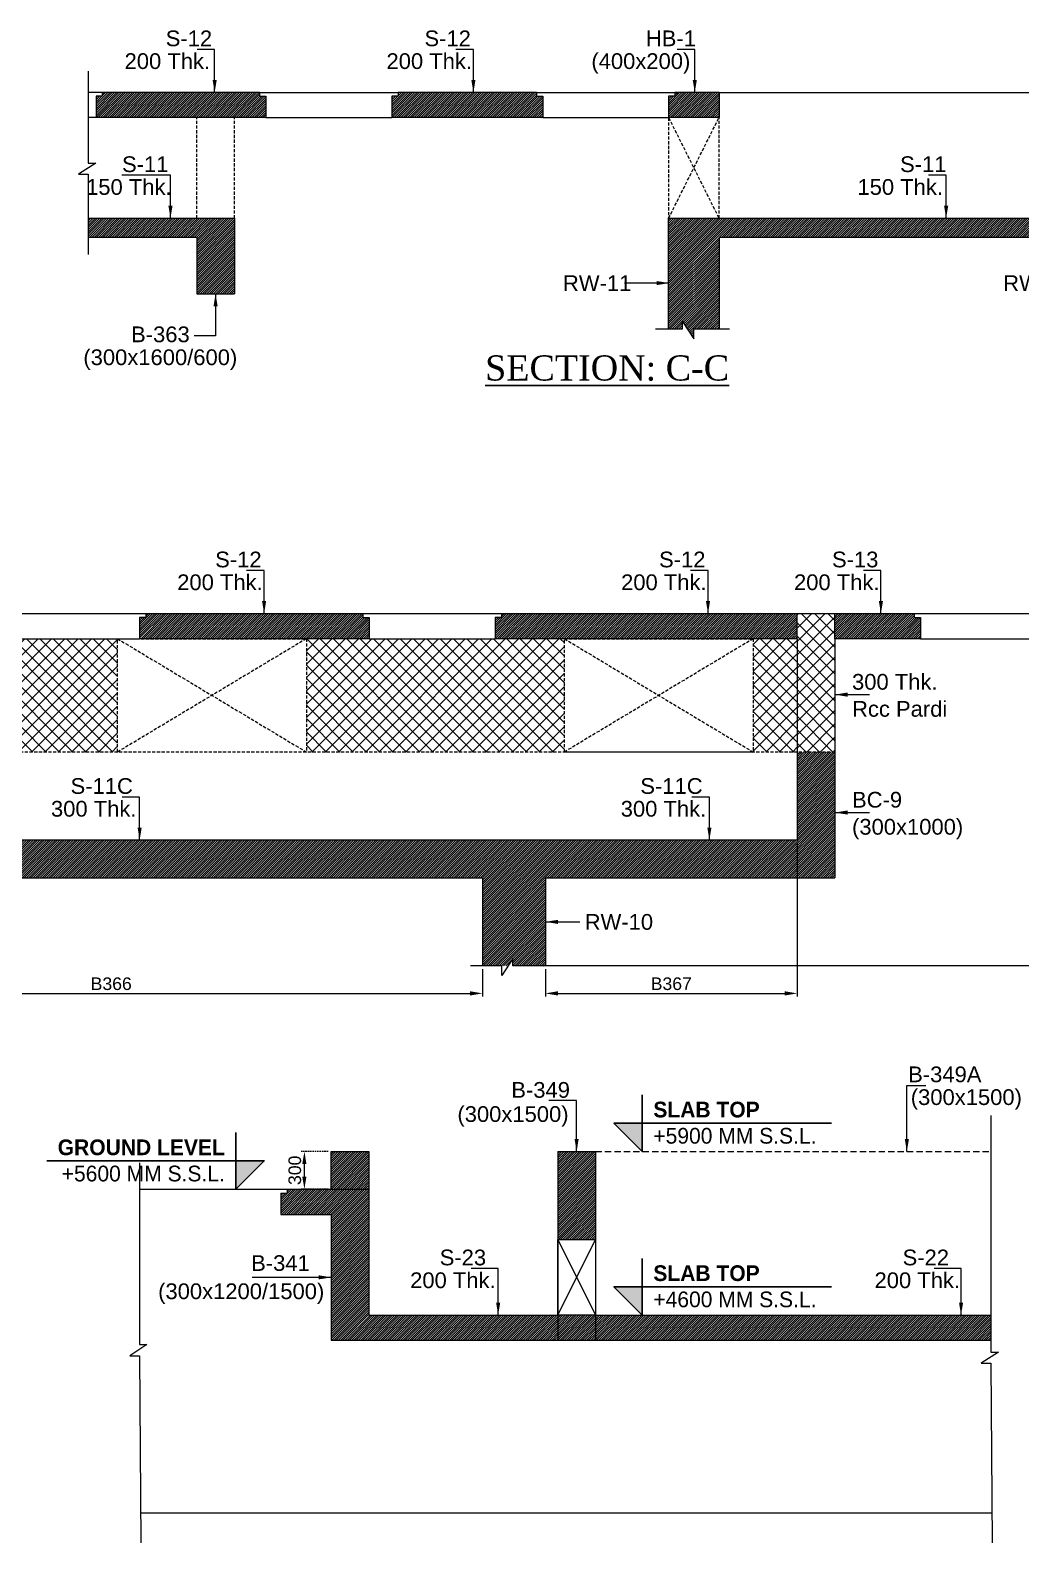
# Model space of a CAD drawing. Header units: millimetres. Extents: x -954 to 225541, y -300291 to -180647.
# Drawn here: x 164964 to 172834, y -223411 to -211393 of the extents above; entities that cross this region are included whole.
import ezdxf

# ---------------------------------------------------------------- set-up
doc = ezdxf.new("R2010")
doc.units = ezdxf.units.MM
doc.header["$LTSCALE"] = 100
doc.header["$MEASUREMENT"] = 0
doc.header["$PDMODE"] = 3
for name, pattern in [('01_ALL FLOOR PLANS_190205$0$HIDDEN2', [0.1875, 0.125, -0.0625]), ('DASHED', [0.75, 0.5, -0.25]), ('HIDDEN', [0.375, 0.25, -0.125])]:
    doc.linetypes.add(name, pattern=pattern)
for name, color, linetype, lineweight in [('CONCRETE', 7, 'Continuous', 20), ('DIM', 8, 'Continuous', 13), ('HATCH', 251, 'Continuous', 9), ('MAIN TEXT', 6, 'Continuous', 25), ('S- LEVEL', 1, 'Continuous', 25), ('SHADE', 252, 'Continuous', 13), ('TEXT', 255, 'Continuous', 25)]:
    doc.layers.add(name, color=color, linetype=linetype, lineweight=lineweight)
doc.styles.add('03_ALL SECTIONS.$0$STD-125', font='', dxfattribs={"height": 250})
doc.styles.add('ARIAL', font='arial.ttf')
doc.styles.add('TIMES NEW ROMAN', font='times.ttf', dxfattribs={"width": 0.8, "height": 12})
doc.styles.get('03_ALL SECTIONS.$0$STD-125').set_extended_font_data('Century Gothic')
doc.dimstyles.new('50', dxfattribs={"dimscale": 50, "dimtxt": 2, "dimasz": 2, "dimexe": 0.5, "dimexo": 0.5, "dimgap": 0.5, "dimtad": 1, "dimdec": 0, "dimzin": 3, "dimdsep": 46, "dimtxsty": 'ARIAL', "dimcen": 0, "dimdle": 1, "dimclrd": 256, "dimclre": 256, "dimclrt": 7, "dimadec": 0, "dimazin": 0, "dimtfac": 1, "dimtdec": 0, "dimtmove": 0, "dimatfit": 3, "dimfxl": 0, "dimtolj": 1, "dimtzin": 0, "dimlwd": -1, "dimlwe": -1, "dimarcsym": 0})
pattern_1 = [(45, (82194.751, -35437.02), (-8.8388348, 8.8388348), [])]
pattern_2 = [(45, (74762.006, -39749.587), (-8.8388348, 8.8388348), [])]
pattern_3 = [(45, (82194.75, -40152.02), (-53.03301, 53.03301), []), (135, (82194.75, -40152.02), (-53.03301, -53.03301), [])]
pattern_4 = [(45, (76397.751, -36215.02), (-8.8388348, 8.8388348), [])]

# ---------------------------------------------------------------- blocks, each defined once
blk = doc.blocks.new('*D36')
at = {"layer": 'Defpoints', "color": 0, "transparency": 16777216}
for p in [(162657, -218828), (168557, -218828), (168557, -219046)]:
    blk.add_point(p, dxfattribs=at)
at = {"layer": 'DIM', "transparency": 16777216}
for p, q in [((162657, -218853), (162657, -219071)), ((168557, -218853), (168557, -219071)), ((162757, -219046), (168457, -219046))]:
    blk.add_line(p, q, dxfattribs=at)
for points in [[(162757, -219029), (162757, -219063), (162657, -219046)], [(168457, -219029), (168457, -219063), (168557, -219046)]]:
    blk.add_solid(points, dxfattribs=at)
at = {"layer": 'DIM', "color": 7, "transparency": 16777216, "insert": (165607, -218970), "char_height": 100, "attachment_point": 5, "style": 'ARIAL'}
blk.add_mtext('\\A1;B366', dxfattribs=at)
blk = doc.blocks.new('*D37')
at = {"layer": 'Defpoints', "color": 0, "transparency": 16777216}
for p in [(171057, -217828), (169057, -218828), (171057, -219046)]:
    blk.add_point(p, dxfattribs=at)
at = {"layer": 'DIM', "transparency": 16777216}
for p, q in [((171057, -217853), (171057, -219071)), ((169057, -218853), (169057, -219071)), ((169157, -219046), (170957, -219046))]:
    blk.add_line(p, q, dxfattribs=at)
for points in [[(169157, -219029), (169157, -219063), (169057, -219046)], [(170957, -219029), (170957, -219063), (171057, -219046)]]:
    blk.add_solid(points, dxfattribs=at)
at = {"layer": 'DIM', "color": 7, "transparency": 16777216, "insert": (170057, -218970), "char_height": 100, "attachment_point": 5, "style": 'ARIAL'}
blk.add_mtext('\\A1;B367', dxfattribs=at)
blk = doc.blocks.new('*D56')
at = {"layer": 'Defpoints', "color": 0, "transparency": 16777216}
for p in [(167142, -220302), (167355, -220302), (167355, -220602)]:
    blk.add_point(p, dxfattribs=at)
at = {"layer": 'DIM', "linetype": '01_ALL FLOOR PLANS_190205$0$HIDDEN2', "transparency": 16777216}
for p, q in [((167330, -220302), (167117, -220302)), ((167330, -220602), (167117, -220602))]:
    blk.add_line(p, q, dxfattribs=at)
at = {"layer": 'DIM', "transparency": 16777216}
blk.add_line((167142, -220502), (167142, -220402), dxfattribs=at)
for points in [[(167125, -220402), (167158, -220402), (167142, -220302)], [(167125, -220502), (167158, -220502), (167142, -220602)]]:
    blk.add_solid(points, dxfattribs=at)
at = {"layer": 'DIM', "color": 7, "transparency": 16777216, "insert": (167066, -220452), "char_height": 100, "attachment_point": 5, "rotation": 90, "style": 'ARIAL'}
blk.add_mtext('\\A1;300', dxfattribs=at)
blk = doc.blocks.new('03_ALL SECTIONS.$0$A$C3CA661EA')
at = {"layer": 'S- LEVEL', "ltscale": 1000}
h = blk.add_hatch(color=67, dxfattribs=at)
h.dxf.hatch_style = 1
h.paths.add_polyline_path([(0, 300), (-300, 300), (0, 0)])
blk.add_lwpolyline([(0, 600), (0, 0), (-300, 300), (2004, 300)], dxfattribs=at)

msp = doc.modelspace()

# ---------------------------------------------------------------- hatches: boundary and pattern name
at = {"layer": 'HATCH', "lineweight": 9}
h = msp.add_hatch(dxfattribs=at)
h.set_pattern_fill('ANSI37', color=256, scale=600, style=0)
h.set_pattern_definition([(45, (82194.75, -39735.02), (-53.03301, 53.03301), []), (135, (82194.75, -39735.02), (-53.03301, -53.03301), [])])
h.paths.add_polyline_path([(171057.4, -216028), (171357.4, -216028), (171357.4, -217128), (171057.4, -217128)])
h = msp.add_hatch(dxfattribs=at)
h.set_pattern_fill('ANSI37', color=256, scale=600, style=0)
h.set_pattern_definition(pattern_3)
h.paths.add_polyline_path([(164832.4, -216228), (164157.4, -216228), (164157.4, -217128), (165657.4, -217128), (165657.4, -216228)])
h = msp.add_hatch(dxfattribs=at)
h.set_pattern_fill('ANSI37', color=256, scale=600, style=0)
h.set_pattern_definition(pattern_3)
h.paths.add_polyline_path([(169207.4, -217128), (169207.4, -216228), (168657.4, -216228), (167657.4, -216228), (167157.4, -216228), (167157.4, -217128)])
h = msp.add_hatch(dxfattribs=at)
h.set_pattern_fill('ANSI37', color=256, scale=600, style=0)
h.set_pattern_definition(pattern_3)
h.paths.add_polyline_path([(170707.4, -217128), (171057.4, -217128), (171057.4, -216228), (170707.4, -216228)])
at = {"layer": 'SHADE'}
h = msp.add_hatch(dxfattribs=at)
h.set_pattern_fill('ANSI31', color=256, scale=100)
h.set_pattern_definition(pattern_2)
h.paths.add_polyline_path([(170036.2, -212887), (170036.2, -213766.6), (170147.4, -213766.6), (170147.4, -213706.6), (170235.4, -213843.6), (170235.4, -213766.6), (170436.2, -213766.6), (170436.2, -213037), (173586.2, -213037), (173586.2, -213766.6), (173697.4, -213766.6), (173697.4, -213706.6), (173785.4, -213843.6), (173785.4, -213766.6), (173886.2, -213766.6), (173886.2, -212087), (174615.8, -212087), (174615.8, -211887), (173586.2, -211887), (173586.2, -212887)])
h.paths.add_polyline_path([(166586.2, -213487), (166586.2, -212887), (165424.8, -212887), (165424.8, -213037), (166286.2, -213037), (166286.2, -213487)])
h = msp.add_hatch(dxfattribs=at)
h.set_pattern_fill('ANSI31', color=256, scale=100)
h.set_pattern_definition([(45, (74232.006, -39749.587), (-8.8388348, 8.8388348), [])])
h.paths.add_polyline_path([(165536.2, -211887), (165536.2, -211917), (165486.2, -211917), (165486.2, -212087), (166836.2, -212087), (166836.2, -211917), (166786.2, -211917), (166786.2, -211887)])
h = msp.add_hatch(dxfattribs=at)
h.set_pattern_fill('ANSI31', color=256, scale=100)
h.set_pattern_definition(pattern_2)
h.paths.add_polyline_path([(167886.2, -211887), (167886.2, -211917), (167836.2, -211917), (167836.2, -212087), (169036.2, -212087), (169036.2, -211917), (168986.2, -211917), (168986.2, -211887)], flags=17)
h = msp.add_hatch(dxfattribs=at)
h.set_pattern_fill('ANSI31', color=256, scale=100)
h.set_pattern_definition(pattern_2)
h.paths.add_polyline_path([(170436.2, -212087), (170436.2, -211887), (170086.2, -211887), (170086.2, -211917), (170036.2, -211917), (170036.2, -212087)], flags=17)
h = msp.add_hatch(dxfattribs=at)
h.set_pattern_fill('ANSI31', color=256, scale=100)
h.set_pattern_definition(pattern_1)
h.paths.add_polyline_path([(156207.4, -216228), (157772.4, -216228), (157772.4, -216058), (157722.4, -216058), (155807.4, -216028), (155807.4, -218827.6), (156009.6, -218827.6), (156048.2, -218767.6), (156048.2, -218827.6), (156207.4, -218827.6), (156207.4, -218128), (162157.4, -218128), (162157.4, -218827.6), (162359.6, -218827.6), (162398.2, -218767.6), (162398.2, -218827.6), (162657.4, -218827.6), (162657.4, -218128), (168557.4, -218128), (168557.4, -218827.6), (168759.6, -218827.6), (168798.2, -218767.6), (168798.2, -218827.6), (169057.4, -218827.6), (169057.4, -218128), (171357.4, -218128), (171357.4, -217128), (171057.4, -217128), (171057.4, -217828), (156207.4, -217828)])
h = msp.add_hatch(dxfattribs=at)
h.set_pattern_fill('ANSI31', color=256, scale=100)
h.set_pattern_definition(pattern_1)
h.paths.add_polyline_path([(165882.4, -216028), (165882.4, -216058), (165832.4, -216058), (165832.4, -216228), (167657.4, -216228), (167657.4, -216058), (167607.4, -216058), (167607.4, -216028)])
h = msp.add_hatch(dxfattribs=at)
h.set_pattern_fill('ANSI31', color=256, scale=100)
h.set_pattern_definition(pattern_1)
h.paths.add_polyline_path([(171357.4, -216028), (171357.4, -216228), (172037.4, -216228), (172037.4, -216058), (171987.4, -216058), (171987.4, -216028)])
h.paths.add_polyline_path([(171057.4, -216228), (171057.4, -216028), (168707.4, -216028), (168707.4, -216058), (168657.4, -216058), (168657.4, -216228)])
h = msp.add_hatch(dxfattribs=at)
h.set_pattern_fill('ANSI31', color=256, scale=100)
h.set_pattern_definition(pattern_4)
h.paths.add_polyline_path([(167654.9, -220332.5), (167654.9, -220302.5), (167354.9, -220302.5), (167354.9, -220602.5), (167654.9, -220602.5)])
h = msp.add_hatch(dxfattribs=at)
h.set_pattern_fill('ANSI31', color=256, scale=100)
h.set_pattern_definition([(45, (0, 5587.405), (-8.83883476, 8.83883476), [])])
h.paths.add_polyline_path([(169154.9, -221002.5), (169454.9, -221002.5), (169454.9, -220302.5), (169154.9, -220302.5)])
h.paths.add_polyline_path([(169454.9, -221602.5), (169154.9, -221602.5), (169154.9, -221802.5), (169454.9, -221802.5)])
h = msp.add_hatch(dxfattribs=at)
h.set_pattern_fill('ANSI31', color=256, scale=100)
h.set_pattern_definition(pattern_4)
h.paths.add_polyline_path([(169154.9, -221802.5), (169154.9, -221602.5), (167654.9, -221602.5), (167654.9, -220602.5), (167354.9, -220602.5), (167004.9, -220602.5), (167004.9, -220632.5), (166954.9, -220632.5), (166954.9, -220802.5), (167354.9, -220802.5), (167354.9, -221802.5)])
h.paths.add_polyline_path([(169454.9, -221602.5), (169454.9, -221802.5), (172597.2, -221802.5), (172597.2, -221602.5)])

# ---------------------------------------------------------------- linework, layer by layer
at = {"layer": 'CONCRETE', "color": 8, "lineweight": 13}
for p, q in [((165536.2, -211887), (165424.8, -211887)), ((166786.2, -211887), (167886.2, -211887)), ((168986.2, -211887), (170086.2, -211887)), ((165486.2, -212087), (165424.8, -212087)), ((166836.2, -212087), (167836.2, -212087)), ((169036.2, -212087), (170036.2, -212087))]:
    msp.add_line(p, q, dxfattribs=at)
at = {"layer": 'CONCRETE'}
for p, q in [((166786.2, -211887), (165536.2, -211887)), ((168986.2, -211887), (167886.2, -211887)), ((170436.2, -211887), (170086.2, -211887)), ((170436.2, -211887), (170436.2, -212087)), ((165486.2, -211917), (165486.2, -212087)), ((166836.2, -211917), (166836.2, -212087)), ((167836.2, -211917), (167836.2, -212087)), ((169036.2, -211917), (169036.2, -212087)), ((170036.2, -211917), (170036.2, -212087)), ((166836.2, -212087), (165486.2, -212087)), ((169036.2, -212087), (167836.2, -212087)), ((170436.2, -212087), (170036.2, -212087)), ((165424.8, -212887), (166586.2, -212887)), ((166586.2, -212887), (166586.2, -213487)), ((170036.2, -212887), (170436.2, -212887)), ((170436.2, -212887), (173586.2, -212887)), ((165424.8, -213037), (166286.2, -213037)), ((166286.2, -213037), (166286.2, -213487)), ((170436.2, -213037), (173586.2, -213037)), ((166286.2, -213487), (166586.2, -213487)), ((165832.4, -216058), (165832.4, -216228)), ((165882.4, -216028), (167607.4, -216028)), ((167657.4, -216058), (167657.4, -216228)), ((168657.4, -216058), (168657.4, -216228)), ((168707.4, -216028), (171987.4, -216028)), ((172037.4, -216058), (172037.4, -216228)), ((167657.4, -216228), (165832.4, -216228)), ((171057.4, -216228), (168657.4, -216228)), ((171057.4, -216228), (171057.4, -217828)), ((171357.4, -216228), (171357.4, -218128)), ((172037.4, -216228), (171357.4, -216228)), ((171057.4, -217828), (156207.4, -217828)), ((162657.4, -218128), (168557.4, -218128)), ((168557.4, -218128), (168557.4, -218827.6)), ((169057.4, -218128), (169057.4, -218827.6)), ((169057.4, -218128), (171357.4, -218128)), ((167354.9, -220302.5), (167654.9, -220302.5)), ((167354.9, -220602.5), (167354.9, -220302.5)), ((167654.9, -220302.5), (167654.9, -220332.5)), ((169154.9, -220302.5), (169154.9, -220332.5)), ((169154.9, -220302.5), (169454.9, -220302.5)), ((169454.9, -220302.5), (169454.9, -220332.5)), ((167654.9, -220332.5), (167654.9, -221602.5)), ((169154.9, -220332.5), (169154.9, -221802.5)), ((169454.9, -220332.5), (169454.9, -221802.5)), ((166954.9, -220632.5), (166954.9, -220802.5)), ((166954.9, -220632.5), (167004.9, -220632.5)), ((167004.9, -220602.5), (167004.9, -220632.5)), ((167004.9, -220602.5), (167354.9, -220602.5)), ((167354.9, -220602.5), (167654.9, -220602.5)), ((166954.9, -220802.5), (167354.9, -220802.5)), ((167354.9, -220802.5), (167354.9, -221802.5)), ((169154.9, -221002.5), (169454.9, -221602.5)), ((169154.9, -221602.5), (169454.9, -221002.5)), ((167654.9, -221602.5), (169154.9, -221602.5)), ((169454.9, -221602.5), (172597.2, -221602.5)), ((167354.9, -221802.5), (172597.2, -221802.5)), ((169154.9, -221802.5), (169454.9, -221802.5))]:
    msp.add_line(p, q, dxfattribs=at)
at = {"layer": 'CONCRETE', "color": 8, "linetype": 'HIDDEN', "lineweight": 9}
for p, q in [((166286.2, -212887), (166286.2, -212087)), ((166586.2, -212887), (166586.2, -212087)), ((170036.2, -212087), (170036.2, -212887)), ((170036.2, -212087), (170436.2, -212887)), ((170036.2, -212887), (170436.2, -212087)), ((170436.2, -212887), (170436.2, -212087)), ((167157.4, -216228), (165657.4, -217128)), ((165657.4, -216228), (167157.4, -217128)), ((170707.4, -216228), (169207.4, -217128)), ((169207.4, -216228), (170707.4, -217128)), ((171357.4, -217128), (160107.4, -217128))]:
    msp.add_line(p, q, dxfattribs=at)
at = {"layer": 'CONCRETE'}
for points in [[(165424.8, -211718.6), (165424.8, -212447.6), (165484.8, -212447.6), (165347.8, -212535.6), (165424.8, -212535.6), (165424.8, -213173.6)], [(165536.2, -211887), (165536.2, -211917), (165486.2, -211917)], [(166786.2, -211887), (166786.2, -211917), (166836.2, -211917)], [(167886.2, -211887), (167886.2, -211917), (167836.2, -211917)], [(168986.2, -211887), (168986.2, -211917), (169036.2, -211917)], [(170086.2, -211887), (170086.2, -211917), (170036.2, -211917)], [(170036.2, -213766.6), (170036.2, -212887)], [(170436.2, -213037), (170436.2, -213766.6)], [(169931.4, -213766.6), (170147.4, -213766.6), (170147.4, -213706.6), (170235.4, -213843.6), (170235.4, -213766.6), (170518.4, -213766.6)], [(165882.4, -216028), (165882.4, -216058), (165832.4, -216058)], [(167607.4, -216028), (167607.4, -216058), (167657.4, -216058)], [(168707.4, -216028), (168707.4, -216058), (168657.4, -216058)], [(171987.4, -216028), (171987.4, -216058), (172037.4, -216058)], [(169191.8, -218827.6), (168798.2, -218827.6), (168798.2, -218767.6), (168710.2, -218904.6), (168710.2, -218827.6), (168460.8, -218827.6)], [(174710.8, -218827.6), (173072.2, -218827.6), (173072.2, -218767.6), (172984.2, -218904.6), (172984.2, -218827.6), (169191.8, -218827.6)], [(172597.2, -220017), (172597.2, -221896), (172657.2, -221896), (172520.2, -221984), (172597.2, -221984), (172607.6, -223411.5)], [(165831.1, -220393.5), (165831.1, -221837), (165891.1, -221837), (165754.1, -221925), (165831.1, -221925), (165841.5, -223411.5)], [(172605.9, -223176), (165839.8, -223176)]]:
    msp.add_lwpolyline(points, dxfattribs=at)
at = {"layer": 'CONCRETE', "color": 8, "linetype": 'HIDDEN', "lineweight": 9}
for points in [[(165657.4, -216228), (167157.4, -216228), (167157.4, -217128), (165657.4, -217128)], [(169207.4, -216228), (170707.4, -216228), (170707.4, -217128), (169207.4, -217128)]]:
    msp.add_lwpolyline(points, close=True, dxfattribs=at)
at = {"layer": 'CONCRETE'}
msp.add_lwpolyline([(169154.9, -221002.5), (169454.9, -221002.5), (169454.9, -221602.5), (169154.9, -221602.5)], close=True, dxfattribs=at)
at = {"layer": 'DIM'}
for p, q in [((171057.4, -216228), (171057.4, -216028)), ((171357.4, -216228), (171357.4, -216028))]:
    msp.add_line(p, q, dxfattribs=at)
at = {"layer": 'DIM', "linetype": 'DASHED'}
msp.add_line((169454.9, -220302.5), (172597.2, -220302.5), dxfattribs=at)
at = {"layer": 'SHADE'}
for p, q in [((170436.2, -211887), (173586.2, -211887)), ((164782.4, -216028), (165882.4, -216028)), ((167607.4, -216028), (168707.4, -216028)), ((171987.4, -216028), (174087.4, -216028)), ((164832.4, -216228), (165832.4, -216228)), ((167657.4, -216228), (168657.4, -216228)), ((172037.4, -216228), (174037.4, -216228)), ((165831.1, -220602.5), (167004.8, -220602.5)), ((169154.9, -221002.5), (169154.9, -221602.5)), ((169454.9, -221002.5), (169454.9, -221602.5))]:
    msp.add_line(p, q, dxfattribs=at)

# ---------------------------------------------------------------- block references
at = {"layer": 'S- LEVEL', "ltscale": 1000, "yscale": 0.75, "zscale": 0.75}
for p, xscale in [((169826.6, -220302.5), 0.75), ((166597.6, -220602.5), -0.75), ((169826.6, -221602.5), 0.75)]:
    msp.add_blockref('03_ALL SECTIONS.$0$A$C3CA661EA', p, dxfattribs=dict(at, xscale=xscale))

# ---------------------------------------------------------------- texts
at = {"layer": 'MAIN TEXT', "style": 'TIMES NEW ROMAN'}
msp.add_text('%%USECTION: C-C', height=200, rotation=0.00358, dxfattribs=at).set_placement((168577.9, -214176.1, -0.9))
at = {"layer": 'S- LEVEL', "ltscale": 1000, "char_height": 125, "width": 2696.454, "style": '03_ALL SECTIONS.$0$STD-125'}
for s, insert, attachment_point in [('{\\fCentury Gothic|b1|i0|c0|p34;\\C1;SLAB TOP\\P}+5900 MM S.S.L.{\\fCentury Gothic|b1|i0|c0|p34; \\P }', (169914.5, -219906.7), 1), ('{\\fCentury Gothic|b1|i0|c0|p34;\\C1;GROUND LEVEL\\P}+5600 MM S.S.L.{\\fCentury Gothic|b1|i0|c0|p34; \\P }', (166509.7, -220206.7), 3), ('{\\fCentury Gothic|b1|i0|c0|p34;\\C1;SLAB TOP\\P}+4600 MM S.S.L.{\\fCentury Gothic|b1|i0|c0|p34; \\P }', (169914.5, -221206.7), 1)]:
    msp.add_mtext(s, dxfattribs=dict(at, insert=insert, attachment_point=attachment_point))
at = {"layer": 'TEXT', "style": 'ARIAL'}
for s, rotation, p in [('S-12', 360, (166040, -211519.6)), ('S-12', 360, (168096, -211519.6)), ('HB-1', 360, (169855, -211519.6)), ('200 Thk.', 360, (165713.1, -211700.6)), ('200 Thk.', 360, (167794.1, -211700.6)), ('(400x200)', 360, (169422.1, -211700.6)), ('S-11', 360, (165692.9, -212519.6)), ('S-11', 360, (171874.9, -212519.6)), ('150 Thk.', 360, (165407.2, -212700.6)), ('150 Thk.', 360, (171536.2, -212700.6)), ('RW-11', 360, (169196.3, -213464.6)), ('RW-15', 360, (172694.3, -213464.6)), ('B-363', 360, (165764.8, -213871.6)), ('(300x1600/600)', 360, (165385.4, -214053.6)), ('S-12', 360, (166433, -215660.6)), ('S-12', 360, (169960, -215660.6)), ('S-13', 360, (171334, -215660.6)), ('200 Thk.', 360, (166131.1, -215841.6)), ('200 Thk.', 360, (169658.1, -215841.6)), ('200 Thk.', 360, (171032.1, -215841.6)), ('300 Thk.', 0, (171493.2, -216632.8)), ('Rcc Pardi', 0, (171493.2, -216847.8)), ('S-11C', 360, (165283.9, -217460.6)), ('S-11C', 360, (169810.9, -217460.6)), ('300 Thk.', 360, (165128.2, -217641.6)), ('300 Thk.', 360, (169655.2, -217641.6)), ('BC-9', 0, (171493.2, -217569.8)), ('(300x1000)', 0, (171493.2, -217784.8)), ('RW-10', 0, (169369.2, -218540.6)), ('B-349A', 0, (171939.2, -219752)), ('B-349', 0, (168786, -219875.5)), ('(300x1500)', 0, (171959.8, -219933)), ('(300x1500)', 0, (168357.6, -220067.5)), ('B-341', 360, (166718.6, -221251.5)), ('S-23', 360, (168216.9, -221207)), ('S-22', 360, (171894.9, -221207)), ('200 Thk.', 360, (167981.9, -221388)), ('200 Thk.', 360, (171671.9, -221388)), ('(300x1200/1500)', 360, (165979.6, -221475.5))]:
    msp.add_text(s, height=125, rotation=rotation, dxfattribs=at).set_placement(p)

# ---------------------------------------------------------------- dimensions: what is measured, and where the dimension line sits
at = {"layer": 'DIM'}
for base, p1, p2, text, picture, middle in [((171057.4, -219046), (169057.4, -218827.6), (171057.4, -217828), 'B367', '*D37', (170057.4, -218969.9)), ((168557.4, -219046), (162657.4, -218827.6), (168557.4, -218827.6), 'B366', '*D36', (165607.4, -218969.9))]:
    dim = msp.add_linear_dim(base=base, p1=p1, p2=p2, text=text, dimstyle='50', dxfattribs=at)
    dim.commit()
    dim.dimension.update_dxf_attribs({"geometry": picture, "text_midpoint": middle})
dim = msp.add_linear_dim(base=(167141.6, -220302.5), p1=(167354.9, -220602.5), p2=(167354.9, -220302.5), angle=90, dimstyle='50', dxfattribs=at)
dim.commit()
dim.dimension.update_dxf_attribs({"geometry": '*D56', "text_midpoint": (167065.5, -220452.5)})

# ---------------------------------------------------------------- leaders
for points in [[(166428.8, -211887), (166428.8, -211544.6), (166290, -211544.6)], [(168484.8, -211887), (168484.8, -211544.6), (168346, -211544.6)], [(170243.8, -211887), (170243.8, -211544.6), (170105, -211544.6)], [(166077.8, -212887), (166077.8, -212544.6), (165692, -212544.6)], [(172240.8, -212887), (172240.8, -212544.6), (172102, -212544.6)], [(170039.8, -213401.8), (169686, -213401.8)], [(166436.2, -213487), (166436.2, -213821.6), (166266.4, -213821.6)], [(166821.8, -216028), (166821.8, -215685.6), (166683, -215685.6)], [(170348.8, -216028), (170348.8, -215685.6), (170210, -215685.6)], [(171722.8, -216028), (171722.8, -215685.6), (171584, -215685.6)], [(171357.4, -216672), (171631.7, -216672)], [(165832.8, -217828), (165832.8, -217485.6), (165694, -217485.6)], [(170359.8, -217828), (170359.8, -217485.6), (170221, -217485.6)], [(171357.4, -217609), (171631.7, -217609)], [(169057.4, -218477.8), (169331.7, -218477.8)], [(169304.9, -220302.5), (169304.9, -219898.5), (169085.1, -219898.5)], [(168681.6, -221602.5), (168681.6, -221232), (168466.9, -221232)], [(172359.6, -221602.5), (172359.6, -221232), (172144.9, -221232)], [(167354.9, -221302.5), (166727.6, -221302.5)]]:
    msp.add_leader(points, dimstyle='50', override={"dimgap": 0.5, "dimtad": 0}, dxfattribs=at)
at = {"layer": 'SHADE'}
msp.add_leader([(171928.8, -220302.5), (171928.8, -219777), (172078.8, -219777)], dimstyle='50', override={"dimgap": 0.5, "dimtad": 0}, dxfattribs=at)

doc.saveas('drawing.dxf')
